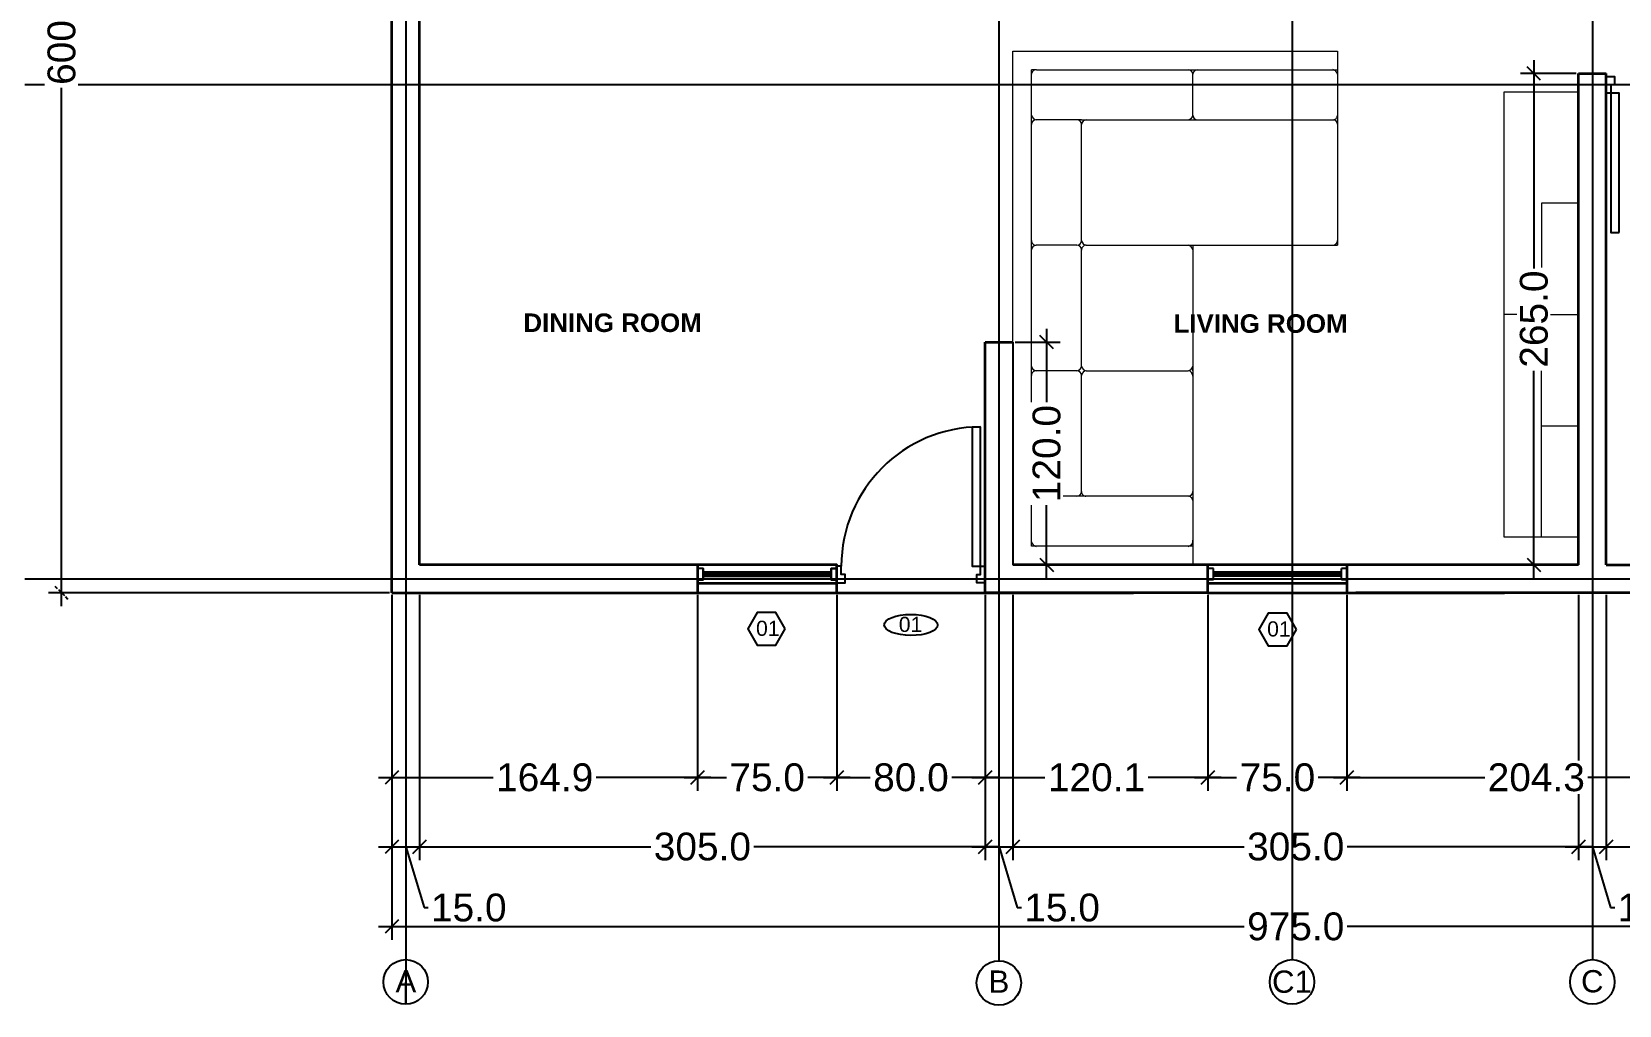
# Model space of a CAD drawing. Header units: millimetres. Extents: x -2099 to 4200, y -1874 to 1925.
# Drawn here: x -699 to 158, y -502 to 23 of the extents above; entities that cross this region are included whole.
import ezdxf

# ---------------------------------------------------------------- set-up
doc = ezdxf.new("R2010")
doc.units = ezdxf.units.MM
doc.linetypes.add('HIDDEN', pattern=[0.375, 0.25, -0.125])
for name, color, linetype, lineweight in [('A-DOOR-FULL', 4, 'Continuous', 25), ('A-FLOR-LEVL', 7, 'Continuous', 35), ('A-FURN', 8, 'Continuous', 18), ('A-GLAZ-FULL', 4, 'Continuous', 25), ('A-SECT-MCUT', 7, 'Continuous', 35), ('A-WALL-FULL', 7, 'Continuous', 35), ('A-WALL-FULL-EXTR', 7, 'Continuous', 35)]:
    doc.layers.add(name, color=color, linetype=linetype, lineweight=lineweight)
for name, color, linetype in [("costruzione sez cc'", 161, 'Continuous'), ('QUOTE', 3, 'Continuous'), ('STAMPA', 2, 'Continuous'), ('TEXT', 3, 'Continuous')]:
    doc.layers.add(name, color=color, linetype=linetype)
doc.styles.add('ARIAL', font='arial.ttf')
doc.styles.add('ARIAL-BOLD', font='')
doc.styles.get("Standard").update_dxf_attribs({"font": 'arial.ttf'})
doc.styles.get('ARIAL-BOLD').set_extended_font_data('Arial', bold=True)
doc.dimstyles.new('quote aad', dxfattribs={"dimtxt": 15, "dimasz": 7.2, "dimexe": 7.2, "dimexo": 1.2, "dimgap": 1.8, "dimtad": 0, "dimdec": 1, "dimzin": 0, "dimdsep": 46, "dimtxsty": 'ARIAL', "dimblk": 'OBLIQUE', "dimcen": 1.8, "dimdle": 7.2, "dimclrd": 256, "dimclre": 6, "dimclrt": 256, "dimadec": 0, "dimazin": 0, "dimtfac": 1, "dimtdec": 1, "dimtmove": 1, "dimatfit": 3, "dimldrblk": 'OPEN90', "dimfxl": 1, "dimtfill": 1, "dimtolj": 1, "dimtzin": 0, "dimarcsym": 0})

# ---------------------------------------------------------------- blocks, each defined once
blk = doc.blocks.new('Alessandro')
for p, q in [((6.9857, 12.0789), (6.9857, 9.6789)), ((6.9857, 11.9789), (6.9857, 9.5789)), ((4.3057, 11.8289), (4.3057, 11.8289)), ((3.9357, 10.6289), (3.9357, 9.4289)), ((5.737, 9.3289), (5.737, 9.3289))]:
    blk.add_line(p, q)
at = {"layer": 'A-DOOR-FULL'}
for points in [[(7.1607, 11.9717), (7.1357, 11.9717), (7.1357, 12.0617), (7.1807, 12.0617), (7.1807, 12.0167), (7.1607, 12.0167), (7.1607, 11.9717)], [(7.2057, 11.2217), (7.2057, 11.9717), (7.1607, 11.9717), (7.1607, 11.2217), (7.2057, 11.2217)], [(3.715, 10.1714), (3.715, 9.4214), (3.76, 9.4214), (3.76, 10.1714), (3.715, 10.1714)], [(3.01, 9.4214), (2.985, 9.4214), (2.985, 9.3314), (3.03, 9.3314), (3.03, 9.3764), (3.01, 9.3764), (3.01, 9.4214)], [(3.76, 9.4214), (3.785, 9.4214), (3.785, 9.3314), (3.74, 9.3314), (3.74, 9.3764), (3.76, 9.3764), (3.76, 9.4214)]]:
    blk.add_lwpolyline(points, dxfattribs=at)
blk.add_arc((3.7625, 9.4204), 0.7525, 90.18967, 179.92486, dxfattribs=at)
at = {"layer": 'A-FLOR-LEVL'}
for p, q in [((5.737, 9.4289), (4.987, 9.4289)), ((5.737, 9.4289), (5.737, 9.3289)), ((2.1857, 9.2789), (3.7857, 9.2789)), ((2.1857, 9.2789), (3.7857, 9.2789)), ((2.9857, 9.2789), (4.5857, 9.2789)), ((5.737, 9.3289), (4.987, 9.3289)), ((4.987, 9.2789), (6.587, 9.2789))]:
    blk.add_line(p, q, dxfattribs=at)
blk.add_lwpolyline([(2.985, 9.2788), (2.985, 9.3288), (2.985, 9.4288), (2.235, 9.4288), (2.235, 9.2788)], dxfattribs=at)
at = {"layer": 'A-FURN'}
for p, q in [((5.6857, 12.1989), (5.6857, 11.1523)), ((4.0357, 12.0739), (4.0357, 12.0989)), ((4.0632, 12.0989), (4.0357, 12.0989)), ((4.8807, 12.0989), (4.9296, 12.0989)), ((4.9057, 11.8539), (4.9057, 12.0739)), ((4.3057, 11.8289), (4.0607, 11.8289)), ((4.8807, 11.8289), (4.9307, 11.8289)), ((4.2807, 11.1523), (4.0601, 11.1523)), ((4.3294, 11.1523), (5.6857, 11.1523)), ((4.9057, 11.1523), (4.9057, 9.4289)), ((3.9357, 9.4289), (3.9357, 10.6289)), ((4.0357, 10.4757), (4.0357, 10.5007)), ((4.2807, 10.4757), (4.0604, 10.4757)), ((4.0604, 10.4757), (4.0607, 10.4757)), ((4.3307, 10.4757), (4.8807, 10.4757)), ((4.9057, 10.4757), (4.9057, 10.5007)), ((6.7857, 10.1789), (6.9857, 10.1789)), ((4.3057, 9.7989), (4.0607, 9.7989)), ((4.9057, 9.4289), (3.9357, 9.4289))]:
    blk.add_line(p, q, dxfattribs=at)
for points in [[(4.9057, 9.4289), (3.9357, 9.4289), (3.9357, 12.1989), (5.6857, 12.1989)], [(4.9057, 9.5289), (4.0357, 9.5289), (4.0357, 12.0739)], [(4.0632, 12.0989), (4.8807, 12.0989)], [(4.9307, 12.0989), (5.6857, 12.0989)], [(6.9857, 9.5789), (6.5857, 9.5789), (6.5857, 11.9789), (6.9857, 11.9789), (6.9857, 9.5789), (6.7857, 9.5789), (6.7857, 10.1789), (6.7857, 10.7789), (6.9857, 10.7789)], [(4.3057, 11.8289), (4.8807, 11.8289)], [(4.9307, 11.8289), (5.6621, 11.8289)], [(4.3057, 11.1773), (4.3057, 11.8039)], [(6.9857, 11.3789), (6.7857, 11.3789), (6.7857, 10.7789), (6.5857, 10.7789)], [(4.3057, 10.5007), (4.3057, 11.1285)], [(4.3057, 9.8224), (4.3057, 10.4507)], [(4.8836, 9.7989), (4.3057, 9.7989)]]:
    blk.add_lwpolyline(points, dxfattribs=at)
for centre, radius, start, end in [((4.0619, 12.0726), 0.0263, 87.22083, 177.22083), ((4.8803, 12.0735), 0.0253, 359.24517, 89.24517), ((4.9318, 12.0727), 0.0261, 92.43993, 177.56007), ((5.659, 12.0722), 0.0267, 3.51497, 86.48503), ((4.0655, 11.8587), 0.0302, 189.19922, 260.80078), ((4.0629, 11.8016), 0.0273, 94.68967, 175.31033), ((4.0629, 11.8016), 0.0273, 85.31033, 85.34661), ((4.2799, 11.8031), 0.0258, 1.69657, 88.30343), ((4.3329, 11.8017), 0.0273, 94.59266, 175.40734), ((4.8786, 11.8559), 0.0272, 274.41933, 355.58067), ((4.9308, 11.854), 0.0252, 180.3598, 270.3598), ((5.6614, 11.8531), 0.0243, 268.31726, 358.31726), ((5.6603, 11.8035), 0.0254, 3.5994, 85.96141), ((4.0604, 11.177), 0.0247, 179.34535, 269.34535), ((4.0626, 11.1254), 0.027, 95.22117, 176.08813), ((4.28, 11.1779), 0.0257, 271.47074, 358.52926), ((4.2804, 11.127), 0.0253, 3.42321, 89.47828), ((4.3336, 11.1802), 0.0281, 185.94299, 264.05701), ((4.33, 11.1279), 0.0244, 88.54668, 185.63205), ((4.8743, 11.1208), 0.0321, 11.54019, 78.45981), ((5.6599, 11.1781), 0.0258, 271.78255, 358.21745), ((4.0636, 10.5036), 0.0281, 186.04255, 263.95745), ((4.0605, 10.4508), 0.0248, 89.64363, 180.35637), ((4.2763, 10.505), 0.0297, 278.44841, 351.55159), ((4.2784, 10.4484), 0.0273, 4.69249, 85.30751), ((4.3373, 10.5073), 0.0323, 191.83974, 258.16026), ((4.3338, 10.4475), 0.0283, 96.34917, 173.65083), ((4.8745, 10.5069), 0.0318, 281.25249, 348.74751), ((4.8784, 10.4484), 0.0274, 355.1836, 85.1836), ((4.0607, 9.8239), 0.025, 180.07656, 269.92344), ((4.0621, 9.7724), 0.0265, 93.08565, 176.91435), ((4.2806, 9.824), 0.0251, 270.25677, 356.36313), ((4.3299, 9.8231), 0.0243, 178.24844, 268.24844), ((4.8797, 9.8248), 0.026, 272.1864, 357.8136), ((4.8821, 9.7753), 0.0236, 3.55231, 93.55231), ((4.066, 9.5592), 0.0308, 189.98841, 260.01159), ((4.8765, 9.558), 0.0295, 278.14054, 8.14054)]:
    blk.add_arc(centre, radius, start, end, dxfattribs=at)
at = {"layer": 'A-GLAZ-FULL'}
for p, q in [((5.017, 9.4089), (4.987, 9.4089)), ((5.017, 9.3489), (4.987, 9.3489)), ((5.017, 9.3489), (5.017, 9.4089)), ((5.707, 9.3889), (5.017, 9.3889)), ((5.707, 9.3789), (5.017, 9.3789)), ((5.707, 9.3689), (5.017, 9.3689)), ((5.737, 9.4089), (5.707, 9.4089)), ((5.707, 9.3489), (5.707, 9.4089)), ((5.737, 9.3489), (5.707, 9.3489))]:
    blk.add_line(p, q, dxfattribs=at)
blk.add_lwpolyline([(2.265, 9.4088), (2.265, 9.3488), (2.235, 9.3488), (2.265, 9.3488), (2.265, 9.4088), (2.235, 9.4088)], dxfattribs=at)
for points in [[(2.955, 9.3888), (2.265, 9.3888)], [(2.955, 9.3788), (2.265, 9.3788)], [(2.955, 9.3688), (2.265, 9.3688)], [(2.985, 9.3488), (2.955, 9.3488), (2.955, 9.4088), (2.985, 9.4088), (2.955, 9.4088), (2.955, 9.3488)]]:
    blk.add_lwpolyline(points, close=True, dxfattribs=at)
at = {"layer": 'A-SECT-MCUT'}
blk.add_line((2.985, 9.3288), (2.235, 9.3288), dxfattribs=at)
at = {"layer": 'A-WALL-FULL'}
blk.add_line((6.9857, 12.0789), (7.1357, 12.0789), dxfattribs=at)
at = {"layer": 'A-WALL-FULL-EXTR'}
for p, q in [((0.5857, 9.2789), (0.5857, 15.2789)), ((0.7357, 9.4289), (0.7357, 15.1289)), ((6.9857, 9.4289), (6.9857, 12.0789)), ((7.1357, 9.4289), (7.1357, 12.0789)), ((3.7857, 9.2789), (3.7857, 10.6289)), ((3.7857, 10.6289), (3.9357, 10.6289)), ((2.235, 9.4288), (0.7357, 9.4289)), ((4.9857, 9.4289), (3.9357, 9.4289)), ((4.987, 9.2789), (4.987, 9.4289)), ((5.7857, 9.4289), (5.737, 9.4289)), ((6.9857, 9.4289), (5.7857, 9.4289)), ((7.1357, 9.4289), (10.1857, 9.4289)), ((0.5857, 9.2789), (2.1857, 9.2789)), ((4.987, 9.2789), (3.7857, 9.2789)), ((5.737, 9.3289), (5.737, 9.2789)), ((8.5857, 9.2789), (5.7857, 9.2789))]:
    blk.add_line(p, q, dxfattribs=at)
at = {"layer": 'TEXT', "char_height": 0.1, "attachment_point": 1, "style": 'ARIAL-BOLD'}
for s, width, insert in [('DINING ROOM', 28.083721, (1.2953, 10.7845)), ('LIVING ROOM', 23.483812, (4.8016, 10.7801))]:
    blk.add_mtext_dynamic_manual_height_columns(s, width=width, gutter_width=12.2158, heights=[0], dxfattribs=dict(at, insert=insert))
blk = doc.blocks.new('_Oblique')
at = {"color": 0, "linetype": 'ByBlock', "lineweight": -2}
blk.add_line((-0.5, -0.5), (0.5, 0.5), dxfattribs=at)
blk = doc.blocks.new('*D12')
at = {"layer": 'QUOTE', "color": 6, "linetype": 'Continuous', "lineweight": -2, "transparency": 16777216}
blk.add_line((-504.31, -281), (-504.31, -467), dxfattribs=at)
at = {"layer": 'QUOTE', "color": 6, "lineweight": -2, "transparency": 16777216}
blk.add_line((470.69, -281), (470.69, -467), dxfattribs=at)
at = {"layer": 'QUOTE', "linetype": 'Continuous', "lineweight": -2, "transparency": 16777216}
for p, q in [((-511.51, -459.8), (-43.9, -459.8)), ((477.89, -459.8), (10.27, -459.8))]:
    blk.add_line(p, q, dxfattribs=at)
at = {"layer": 'QUOTE', "lineweight": -2, "transparency": 16777216, "xscale": 7.2, "yscale": 7.2, "zscale": 7.2, "rotation": 180}
blk.add_blockref('_Oblique', (-504.31, -459.8), dxfattribs=at)
at = {"layer": 'QUOTE', "lineweight": -2, "transparency": 16777216, "xscale": 7.2, "yscale": 7.2, "zscale": 7.2}
blk.add_blockref('_Oblique', (470.69, -459.8), dxfattribs=at)
at = {"layer": 'QUOTE', "transparency": 16777216, "insert": (-16.81, -459.8), "char_height": 15, "attachment_point": 5, "style": 'ARIAL', "bg_fill": 3, "box_fill_scale": 1.1, "bg_fill_color": 256, "bg_fill_true_color": 13158600, "bg_fill_transparency": 0}
blk.add_mtext('\\A1;975.0', dxfattribs=at)
blk = doc.blocks.new('_Open90')
at = {"color": 0, "linetype": 'ByBlock', "lineweight": -2}
for p, q in [((0, 0), (-1, 0)), ((-0.5, 0.5), (0, 0)), ((0, 0), (-0.5, -0.5))]:
    blk.add_line(p, q, dxfattribs=at)
blk = doc.blocks.new('*D23')
at = {"layer": 'QUOTE', "color": 6, "linetype": 'Continuous', "lineweight": -2, "transparency": 16777216}
blk.add_line((-504.31, -281), (-504.31, -423.94), dxfattribs=at)
at = {"layer": 'QUOTE', "color": 6, "lineweight": -2, "transparency": 16777216}
blk.add_line((-489.31, -281), (-489.31, -423.94), dxfattribs=at)
at = {"layer": 'QUOTE', "linetype": 'Continuous', "lineweight": -2, "transparency": 16777216}
for p, q in [((-511.51, -416.74), (-482.11, -416.74)), ((-496.81, -416.74), (-486.95, -449.62)), ((-486.95, -449.62), (-483.35, -449.62))]:
    blk.add_line(p, q, dxfattribs=at)
at = {"layer": 'QUOTE', "lineweight": -2, "transparency": 16777216, "xscale": 7.2, "yscale": 7.2, "zscale": 7.2, "rotation": 180}
blk.add_blockref('_Oblique', (-504.31, -416.74), dxfattribs=at)
at = {"layer": 'QUOTE', "lineweight": -2, "transparency": 16777216, "xscale": 7.2, "yscale": 7.2, "zscale": 7.2}
blk.add_blockref('_Oblique', (-489.31, -416.74), dxfattribs=at)
at = {"layer": 'QUOTE', "transparency": 16777216, "insert": (-462.8, -449.62), "char_height": 15, "attachment_point": 5, "style": 'ARIAL', "bg_fill": 3, "box_fill_scale": 1.1, "bg_fill_color": 256, "bg_fill_true_color": 13158600, "bg_fill_transparency": 0}
blk.add_mtext('\\A1;15.0', dxfattribs=at)
blk = doc.blocks.new('*D24')
at = {"layer": 'QUOTE', "color": 6, "linetype": 'Continuous', "lineweight": -2, "transparency": 16777216}
blk.add_line((-489.31, -281), (-489.31, -423.94), dxfattribs=at)
at = {"layer": 'QUOTE', "color": 6, "lineweight": -2, "transparency": 16777216}
blk.add_line((-184.31, -281), (-184.31, -423.94), dxfattribs=at)
at = {"layer": 'QUOTE', "linetype": 'Continuous', "lineweight": -2, "transparency": 16777216}
for p, q in [((-496.51, -416.74), (-363.89, -416.74)), ((-177.11, -416.74), (-309.74, -416.74))]:
    blk.add_line(p, q, dxfattribs=at)
at = {"layer": 'QUOTE', "lineweight": -2, "transparency": 16777216, "xscale": 7.2, "yscale": 7.2, "zscale": 7.2, "rotation": 180}
blk.add_blockref('_Oblique', (-489.31, -416.74), dxfattribs=at)
at = {"layer": 'QUOTE', "lineweight": -2, "transparency": 16777216, "xscale": 7.2, "yscale": 7.2, "zscale": 7.2}
blk.add_blockref('_Oblique', (-184.31, -416.74), dxfattribs=at)
at = {"layer": 'QUOTE', "transparency": 16777216, "insert": (-336.81, -416.74), "char_height": 15, "attachment_point": 5, "style": 'ARIAL', "bg_fill": 3, "box_fill_scale": 1.1, "bg_fill_color": 256, "bg_fill_true_color": 13158600, "bg_fill_transparency": 0}
blk.add_mtext('\\A1;305.0', dxfattribs=at)
blk = doc.blocks.new('*D25')
at = {"layer": 'QUOTE', "color": 6, "linetype": 'Continuous', "lineweight": -2, "transparency": 16777216}
blk.add_line((-184.31, -281), (-184.31, -423.94), dxfattribs=at)
at = {"layer": 'QUOTE', "color": 6, "lineweight": -2, "transparency": 16777216}
blk.add_line((-169.31, -281), (-169.31, -423.94), dxfattribs=at)
at = {"layer": 'QUOTE', "linetype": 'Continuous', "lineweight": -2, "transparency": 16777216}
for p, q in [((-191.51, -416.74), (-162.11, -416.74)), ((-176.81, -416.74), (-166.95, -449.62)), ((-166.95, -449.62), (-163.35, -449.62))]:
    blk.add_line(p, q, dxfattribs=at)
at = {"layer": 'QUOTE', "lineweight": -2, "transparency": 16777216, "xscale": 7.2, "yscale": 7.2, "zscale": 7.2, "rotation": 180}
blk.add_blockref('_Oblique', (-184.31, -416.74), dxfattribs=at)
at = {"layer": 'QUOTE', "lineweight": -2, "transparency": 16777216, "xscale": 7.2, "yscale": 7.2, "zscale": 7.2}
blk.add_blockref('_Oblique', (-169.31, -416.74), dxfattribs=at)
at = {"layer": 'QUOTE', "transparency": 16777216, "insert": (-142.8, -449.62), "char_height": 15, "attachment_point": 5, "style": 'ARIAL', "bg_fill": 3, "box_fill_scale": 1.1, "bg_fill_color": 256, "bg_fill_true_color": 13158600, "bg_fill_transparency": 0}
blk.add_mtext('\\A1;15.0', dxfattribs=at)
blk = doc.blocks.new('*D26')
at = {"layer": 'QUOTE', "color": 6, "linetype": 'Continuous', "lineweight": -2, "transparency": 16777216}
blk.add_line((-169.31, -281), (-169.31, -423.94), dxfattribs=at)
at = {"layer": 'QUOTE', "color": 6, "lineweight": -2, "transparency": 16777216}
blk.add_line((135.69, -281), (135.69, -423.94), dxfattribs=at)
at = {"layer": 'QUOTE', "linetype": 'Continuous', "lineweight": -2, "transparency": 16777216}
for p, q in [((-176.51, -416.74), (-43.89, -416.74)), ((142.89, -416.74), (10.26, -416.74))]:
    blk.add_line(p, q, dxfattribs=at)
at = {"layer": 'QUOTE', "lineweight": -2, "transparency": 16777216, "xscale": 7.2, "yscale": 7.2, "zscale": 7.2, "rotation": 180}
blk.add_blockref('_Oblique', (-169.31, -416.74), dxfattribs=at)
at = {"layer": 'QUOTE', "lineweight": -2, "transparency": 16777216, "xscale": 7.2, "yscale": 7.2, "zscale": 7.2}
blk.add_blockref('_Oblique', (135.69, -416.74), dxfattribs=at)
at = {"layer": 'QUOTE', "transparency": 16777216, "insert": (-16.81, -416.74), "char_height": 15, "attachment_point": 5, "style": 'ARIAL', "bg_fill": 3, "box_fill_scale": 1.1, "bg_fill_color": 256, "bg_fill_true_color": 13158600, "bg_fill_transparency": 0}
blk.add_mtext('\\A1;305.0', dxfattribs=at)
blk = doc.blocks.new('*D27')
at = {"layer": 'QUOTE', "color": 6, "linetype": 'Continuous', "lineweight": -2, "transparency": 16777216}
blk.add_line((135.69, -281), (135.69, -423.94), dxfattribs=at)
at = {"layer": 'QUOTE', "color": 6, "lineweight": -2, "transparency": 16777216}
blk.add_line((150.69, -281), (150.69, -423.94), dxfattribs=at)
at = {"layer": 'QUOTE', "linetype": 'Continuous', "lineweight": -2, "transparency": 16777216}
for p, q in [((128.49, -416.74), (157.89, -416.74)), ((143.19, -416.74), (153.05, -449.62)), ((153.05, -449.62), (156.65, -449.62))]:
    blk.add_line(p, q, dxfattribs=at)
at = {"layer": 'QUOTE', "lineweight": -2, "transparency": 16777216, "xscale": 7.2, "yscale": 7.2, "zscale": 7.2, "rotation": 180}
blk.add_blockref('_Oblique', (135.69, -416.74), dxfattribs=at)
at = {"layer": 'QUOTE', "lineweight": -2, "transparency": 16777216, "xscale": 7.2, "yscale": 7.2, "zscale": 7.2}
blk.add_blockref('_Oblique', (150.69, -416.74), dxfattribs=at)
at = {"layer": 'QUOTE', "transparency": 16777216, "insert": (177.2, -449.62), "char_height": 15, "attachment_point": 5, "style": 'ARIAL', "bg_fill": 3, "box_fill_scale": 1.1, "bg_fill_color": 256, "bg_fill_true_color": 13158600, "bg_fill_transparency": 0}
blk.add_mtext('\\A1;15.0', dxfattribs=at)
blk = doc.blocks.new('*D28')
at = {"layer": 'QUOTE', "color": 6, "linetype": 'Continuous', "lineweight": -2, "transparency": 16777216}
blk.add_line((150.69, -281), (150.69, -423.94), dxfattribs=at)
at = {"layer": 'QUOTE', "color": 6, "lineweight": -2, "transparency": 16777216}
blk.add_line((455.69, -281), (455.69, -423.94), dxfattribs=at)
at = {"layer": 'QUOTE', "linetype": 'Continuous', "lineweight": -2, "transparency": 16777216}
for p, q in [((143.49, -416.74), (276.11, -416.74)), ((462.89, -416.74), (330.26, -416.74))]:
    blk.add_line(p, q, dxfattribs=at)
at = {"layer": 'QUOTE', "lineweight": -2, "transparency": 16777216, "xscale": 7.2, "yscale": 7.2, "zscale": 7.2, "rotation": 180}
blk.add_blockref('_Oblique', (150.69, -416.74), dxfattribs=at)
at = {"layer": 'QUOTE', "lineweight": -2, "transparency": 16777216, "xscale": 7.2, "yscale": 7.2, "zscale": 7.2}
blk.add_blockref('_Oblique', (455.69, -416.74), dxfattribs=at)
at = {"layer": 'QUOTE', "transparency": 16777216, "insert": (303.19, -416.74), "char_height": 15, "attachment_point": 5, "style": 'ARIAL', "bg_fill": 3, "box_fill_scale": 1.1, "bg_fill_color": 256, "bg_fill_true_color": 13158600, "bg_fill_transparency": 0}
blk.add_mtext('\\A1;305.0', dxfattribs=at)
blk = doc.blocks.new('*D44')
at = {"layer": 'QUOTE', "color": 6, "lineweight": -2, "transparency": 16777216}
blk.add_line((10.82, -281), (10.82, -386.62), dxfattribs=at)
at = {"layer": 'QUOTE', "color": 6, "linetype": 'Continuous', "lineweight": -2, "transparency": 16777216}
blk.add_line((215.07, -281), (215.07, -386.62), dxfattribs=at)
at = {"layer": 'QUOTE', "linetype": 'Continuous', "lineweight": -2, "transparency": 16777216}
for p, q in [((3.62, -379.42), (85.71, -379.42)), ((222.27, -379.42), (140.18, -379.42))]:
    blk.add_line(p, q, dxfattribs=at)
at = {"layer": 'QUOTE', "lineweight": -2, "transparency": 16777216, "xscale": 7.2, "yscale": 7.2, "zscale": 7.2, "rotation": 180}
blk.add_blockref('_Oblique', (10.82, -379.42), dxfattribs=at)
at = {"layer": 'QUOTE', "lineweight": -2, "transparency": 16777216, "xscale": 7.2, "yscale": 7.2, "zscale": 7.2}
blk.add_blockref('_Oblique', (215.07, -379.42), dxfattribs=at)
at = {"layer": 'QUOTE', "transparency": 16777216, "insert": (112.95, -379.42), "char_height": 15, "attachment_point": 5, "style": 'ARIAL', "bg_fill": 3, "box_fill_scale": 1.1, "bg_fill_color": 256, "bg_fill_true_color": 13158600, "bg_fill_transparency": 0}
blk.add_mtext('\\A1;204.3', dxfattribs=at)
blk = doc.blocks.new('*D45')
at = {"layer": 'QUOTE', "color": 6, "linetype": 'Continuous', "lineweight": -2, "transparency": 16777216}
blk.add_line((-64.18, -281), (-64.18, -386.62), dxfattribs=at)
at = {"layer": 'QUOTE', "color": 6, "lineweight": -2, "transparency": 16777216}
blk.add_line((10.82, -281), (10.82, -386.62), dxfattribs=at)
at = {"layer": 'QUOTE', "linetype": 'Continuous', "lineweight": -2, "transparency": 16777216}
for p, q in [((-71.38, -379.42), (-47.88, -379.42)), ((18.02, -379.42), (-5.49, -379.42))]:
    blk.add_line(p, q, dxfattribs=at)
at = {"layer": 'QUOTE', "lineweight": -2, "transparency": 16777216, "xscale": 7.2, "yscale": 7.2, "zscale": 7.2, "rotation": 180}
blk.add_blockref('_Oblique', (-64.18, -379.42), dxfattribs=at)
at = {"layer": 'QUOTE', "lineweight": -2, "transparency": 16777216, "xscale": 7.2, "yscale": 7.2, "zscale": 7.2}
blk.add_blockref('_Oblique', (10.82, -379.42), dxfattribs=at)
at = {"layer": 'QUOTE', "transparency": 16777216, "insert": (-26.68, -379.42), "char_height": 15, "attachment_point": 5, "style": 'ARIAL', "bg_fill": 3, "box_fill_scale": 1.1, "bg_fill_color": 256, "bg_fill_true_color": 13158600, "bg_fill_transparency": 0}
blk.add_mtext('\\A1;75.0', dxfattribs=at)
blk = doc.blocks.new('*D46')
at = {"layer": 'QUOTE', "color": 6, "linetype": 'Continuous', "lineweight": -2, "transparency": 16777216}
blk.add_line((-184.31, -281), (-184.31, -386.62), dxfattribs=at)
at = {"layer": 'QUOTE', "color": 6, "lineweight": -2, "transparency": 16777216}
blk.add_line((-64.18, -281), (-64.18, -386.62), dxfattribs=at)
at = {"layer": 'QUOTE', "linetype": 'Continuous', "lineweight": -2, "transparency": 16777216}
for p, q in [((-191.51, -379.42), (-149.2, -379.42)), ((-56.98, -379.42), (-99.29, -379.42))]:
    blk.add_line(p, q, dxfattribs=at)
at = {"layer": 'QUOTE', "lineweight": -2, "transparency": 16777216, "xscale": 7.2, "yscale": 7.2, "zscale": 7.2, "rotation": 180}
blk.add_blockref('_Oblique', (-184.31, -379.42), dxfattribs=at)
at = {"layer": 'QUOTE', "lineweight": -2, "transparency": 16777216, "xscale": 7.2, "yscale": 7.2, "zscale": 7.2}
blk.add_blockref('_Oblique', (-64.18, -379.42), dxfattribs=at)
at = {"layer": 'QUOTE', "transparency": 16777216, "insert": (-124.25, -379.42), "char_height": 15, "attachment_point": 5, "style": 'ARIAL', "bg_fill": 3, "box_fill_scale": 1.1, "bg_fill_color": 256, "bg_fill_true_color": 13158600, "bg_fill_transparency": 0}
blk.add_mtext('\\A1;120.1', dxfattribs=at)
blk = doc.blocks.new('*D47')
at = {"layer": 'QUOTE', "color": 6, "linetype": 'Continuous', "lineweight": -2, "transparency": 16777216}
blk.add_line((-264.31, -281), (-264.31, -386.62), dxfattribs=at)
at = {"layer": 'QUOTE', "color": 6, "lineweight": -2, "transparency": 16777216}
blk.add_line((-184.31, -281), (-184.31, -386.62), dxfattribs=at)
at = {"layer": 'QUOTE', "linetype": 'Continuous', "lineweight": -2, "transparency": 16777216}
for p, q in [((-271.51, -379.42), (-245.58, -379.42)), ((-177.11, -379.42), (-203.05, -379.42))]:
    blk.add_line(p, q, dxfattribs=at)
at = {"layer": 'QUOTE', "lineweight": -2, "transparency": 16777216, "xscale": 7.2, "yscale": 7.2, "zscale": 7.2, "rotation": 180}
blk.add_blockref('_Oblique', (-264.31, -379.42), dxfattribs=at)
at = {"layer": 'QUOTE', "lineweight": -2, "transparency": 16777216, "xscale": 7.2, "yscale": 7.2, "zscale": 7.2}
blk.add_blockref('_Oblique', (-184.31, -379.42), dxfattribs=at)
at = {"layer": 'QUOTE', "transparency": 16777216, "insert": (-224.31, -379.42), "char_height": 15, "attachment_point": 5, "style": 'ARIAL', "bg_fill": 3, "box_fill_scale": 1.1, "bg_fill_color": 256, "bg_fill_true_color": 13158600, "bg_fill_transparency": 0}
blk.add_mtext('\\A1;80.0', dxfattribs=at)
blk = doc.blocks.new('*D48')
at = {"layer": 'QUOTE', "color": 6, "linetype": 'Continuous', "lineweight": -2, "transparency": 16777216}
blk.add_line((-339.38, -281), (-339.38, -386.62), dxfattribs=at)
at = {"layer": 'QUOTE', "color": 6, "lineweight": -2, "transparency": 16777216}
blk.add_line((-264.38, -281), (-264.38, -386.62), dxfattribs=at)
at = {"layer": 'QUOTE', "linetype": 'Continuous', "lineweight": -2, "transparency": 16777216}
for p, q in [((-346.58, -379.42), (-323.07, -379.42)), ((-257.18, -379.42), (-280.68, -379.42))]:
    blk.add_line(p, q, dxfattribs=at)
at = {"layer": 'QUOTE', "lineweight": -2, "transparency": 16777216, "xscale": 7.2, "yscale": 7.2, "zscale": 7.2, "rotation": 180}
blk.add_blockref('_Oblique', (-339.38, -379.42), dxfattribs=at)
at = {"layer": 'QUOTE', "lineweight": -2, "transparency": 16777216, "xscale": 7.2, "yscale": 7.2, "zscale": 7.2}
blk.add_blockref('_Oblique', (-264.38, -379.42), dxfattribs=at)
at = {"layer": 'QUOTE', "transparency": 16777216, "insert": (-301.88, -379.42), "char_height": 15, "attachment_point": 5, "style": 'ARIAL', "bg_fill": 3, "box_fill_scale": 1.1, "bg_fill_color": 256, "bg_fill_true_color": 13158600, "bg_fill_transparency": 0}
blk.add_mtext('\\A1;75.0', dxfattribs=at)
blk = doc.blocks.new('*D49')
at = {"layer": 'QUOTE', "color": 6, "linetype": 'Continuous', "lineweight": -2, "transparency": 16777216}
blk.add_line((-504.31, -281), (-504.31, -386.62), dxfattribs=at)
at = {"layer": 'QUOTE', "color": 6, "lineweight": -2, "transparency": 16777216}
blk.add_line((-339.38, -281), (-339.38, -386.62), dxfattribs=at)
at = {"layer": 'QUOTE', "linetype": 'Continuous', "lineweight": -2, "transparency": 16777216}
for p, q in [((-511.51, -379.42), (-448.26, -379.42)), ((-332.18, -379.42), (-395.43, -379.42))]:
    blk.add_line(p, q, dxfattribs=at)
at = {"layer": 'QUOTE', "lineweight": -2, "transparency": 16777216, "xscale": 7.2, "yscale": 7.2, "zscale": 7.2, "rotation": 180}
blk.add_blockref('_Oblique', (-504.31, -379.42), dxfattribs=at)
at = {"layer": 'QUOTE', "lineweight": -2, "transparency": 16777216, "xscale": 7.2, "yscale": 7.2, "zscale": 7.2}
blk.add_blockref('_Oblique', (-339.38, -379.42), dxfattribs=at)
at = {"layer": 'QUOTE', "transparency": 16777216, "insert": (-421.85, -379.42), "char_height": 15, "attachment_point": 5, "style": 'ARIAL', "bg_fill": 3, "box_fill_scale": 1.1, "bg_fill_color": 256, "bg_fill_true_color": 13158600, "bg_fill_transparency": 0}
blk.add_mtext('\\A1;164.9', dxfattribs=at)
blk = doc.blocks.new('dvisioni')
at = {"layer": 'QUOTE', "linetype": 'ByBlock'}
blk.add_circle((0, 1031.72), 12, dxfattribs=at)
at = {"layer": 'QUOTE', "linetype": 'Continuous'}
blk.add_circle((0, 12), 12, dxfattribs=at)
at = {"layer": 'STAMPA', "linetype": 'Continuous'}
blk.add_line((0, 1019.72), (0, 24), dxfattribs=at)
blk = doc.blocks.new('DVISIONI 1')
at = {"layer": 'STAMPA', "linetype": 'Continuous'}
blk.add_line((-1382.7172, 0), (-12, 0), dxfattribs=at)
blk = doc.blocks.new('*D83')
at = {"layer": 'QUOTE', "linetype": 'Continuous', "lineweight": -2, "transparency": 16777216}
for p, q in [((-682.4, 327.4), (-682.4, 47.32)), ((-682.4, -287), (-682.4, -6.93))]:
    blk.add_line(p, q, dxfattribs=at)
at = {"layer": 'QUOTE', "color": 6, "linetype": 'Continuous', "lineweight": -2, "transparency": 16777216}
blk.add_line((-505.51, 320.2), (-689.6, 320.2), dxfattribs=at)
at = {"layer": 'QUOTE', "color": 6, "linetype": 'HIDDEN', "lineweight": -2, "transparency": 16777216}
blk.add_line((-505.51, -279.8), (-689.6, -279.8), dxfattribs=at)
at = {"layer": 'QUOTE', "linetype": 'HIDDEN', "lineweight": -2, "transparency": 16777216, "xscale": 7.2, "yscale": 7.2, "zscale": 7.2}
for p, rotation in [((-682.4, 320.2), 90), ((-682.4, -279.8), 270)]:
    blk.add_blockref('_Oblique', p, dxfattribs=dict(at, rotation=rotation))
at = {"layer": 'QUOTE', "linetype": 'HIDDEN', "transparency": 16777216, "insert": (-682.4, 20.2), "char_height": 15, "attachment_point": 5, "rotation": 90, "style": 'ARIAL', "bg_fill": 3, "box_fill_scale": 1.1, "bg_fill_color": 256, "bg_fill_true_color": 13158600, "bg_fill_transparency": 0}
blk.add_mtext('\\A1;600.0', dxfattribs=at)

msp = doc.modelspace()

# ---------------------------------------------------------------- linework, layer by layer
for p, q in [((135.69, 0.2), (135.69, -239.8)), ((135.69, -9.8), (135.69, -249.8)), ((-132.31, -24.8), (-132.31, -24.8)), ((-169.31, -144.8), (-169.31, -264.8)), ((-169.31, -144.8), (-169.31, -264.8)), ((-169.31, -264.8), (-64.31, -264.8)), ((10.82, -274.8), (10.82, -274.8))]:
    msp.add_line(p, q)
at = {"color": 7}
for points in [[(-292.09, -299.32), (-297.14, -290.56), (-307.25, -290.56), (-312.3, -299.32), (-307.25, -308.07), (-297.14, -308.07)], [(-16.45, -299.64), (-21.5, -290.89), (-31.61, -290.89), (-36.66, -299.64), (-31.61, -308.4), (-21.5, -308.4)]]:
    msp.add_lwpolyline(points, close=True, dxfattribs=at)
msp.add_ellipse((-224.36, -297.18), major_axis=(-14.41, 0.04), ratio=0.395468, dxfattribs=at)
at = {"layer": 'A-DOOR-FULL'}
for points in [[(153.19, -10.52), (150.69, -10.52), (150.69, -1.52), (155.19, -1.52), (155.19, -6.02), (153.19, -6.02), (153.19, -10.52)], [(157.69, -85.52), (157.69, -10.52), (153.19, -10.52), (153.19, -85.52), (157.69, -85.52)], [(-191.38, -190.55), (-191.38, -265.55), (-186.88, -265.55), (-186.88, -190.55), (-191.38, -190.55)], [(-261.88, -265.55), (-264.38, -265.55), (-264.38, -274.55), (-259.88, -274.55), (-259.88, -270.05), (-261.88, -270.05), (-261.88, -265.55)], [(-186.88, -265.55), (-184.38, -265.55), (-184.38, -274.55), (-188.88, -274.55), (-188.88, -270.05), (-186.88, -270.05), (-186.88, -265.55)]]:
    msp.add_lwpolyline(points, dxfattribs=at)
msp.add_arc((-186.63, -265.65), 75.25, 90.18967, 179.92486, dxfattribs=at)
at = {"layer": 'A-FLOR-LEVL'}
for p, q in [((10.82, -264.8), (-64.18, -264.8)), ((10.82, -264.8), (10.82, -274.8)), ((-344.31, -279.8), (-184.31, -279.8)), ((-344.31, -279.8), (-184.31, -279.8)), ((-264.31, -279.8), (-104.31, -279.8)), ((10.82, -274.8), (-64.18, -274.8)), ((-64.18, -279.8), (95.82, -279.8))]:
    msp.add_line(p, q, dxfattribs=at)
msp.add_lwpolyline([(-264.38, -279.8), (-264.38, -274.8), (-264.38, -264.8), (-339.38, -264.8), (-339.38, -279.8)], dxfattribs=at)
at = {"layer": 'A-FURN'}
for p, q in [((5.69, 12.2), (5.69, -92.46)), ((-159.31, -0.3), (-159.31, 2.2)), ((-156.56, 2.2), (-159.31, 2.2)), ((-74.81, 2.2), (-69.92, 2.2)), ((-72.31, -22.3), (-72.31, -0.3)), ((-132.31, -24.8), (-156.81, -24.8)), ((-74.81, -24.8), (-69.81, -24.8)), ((-134.81, -92.46), (-156.87, -92.46)), ((-129.94, -92.46), (5.69, -92.46)), ((-72.31, -92.46), (-72.31, -264.8)), ((-169.31, -264.8), (-169.31, -144.8)), ((-159.31, -160.12), (-159.31, -157.62)), ((-134.81, -160.12), (-156.85, -160.12)), ((-156.85, -160.12), (-156.81, -160.12)), ((-129.81, -160.12), (-74.81, -160.12)), ((-72.31, -160.12), (-72.31, -157.62)), ((115.69, -189.8), (135.69, -189.8)), ((-132.31, -227.8), (-156.81, -227.8)), ((-72.31, -264.8), (-169.31, -264.8))]:
    msp.add_line(p, q, dxfattribs=at)
for points in [[(-72.31, -264.8), (-169.31, -264.8), (-169.31, 12.2), (5.69, 12.2)], [(-156.56, 2.2), (-74.81, 2.2)], [(-69.81, 2.2), (5.69, 2.2)], [(-72.31, -254.8), (-159.31, -254.8), (-159.31, -0.3)], [(135.69, -249.8), (95.69, -249.8), (95.69, -9.8), (135.69, -9.8), (135.69, -249.8), (115.69, -249.8), (115.69, -189.8), (115.69, -129.8), (135.69, -129.8)], [(-132.31, -24.8), (-74.81, -24.8)], [(-69.81, -24.8), (3.33, -24.8)], [(-132.31, -89.96), (-132.31, -27.3)], [(135.69, -69.8), (115.69, -69.8), (115.69, -129.8), (95.69, -129.8)], [(-132.31, -157.62), (-132.31, -94.84)], [(-132.31, -225.45), (-132.31, -162.62)], [(-74.52, -227.8), (-132.31, -227.8)]]:
    msp.add_lwpolyline(points, dxfattribs=at)
for centre, radius, start, end in [((-156.69, -0.43), 2.63, 87.22083, 177.22083), ((-74.85, -0.33), 2.53, 359.24517, 89.24517), ((-69.7, -0.41), 2.61, 92.43993, 177.56007), ((3.02, -0.46), 2.67, 3.51497, 86.48503), ((-156.33, -21.82), 3.02, 189.19922, 260.80078), ((-156.59, -27.52), 2.73, 94.68967, 175.31033), ((-156.59, -27.52), 2.73, 85.31033, 85.34661), ((-134.89, -27.38), 2.58, 1.69657, 88.30343), ((-129.6, -27.52), 2.73, 94.59266, 175.40734), ((-75.02, -22.09), 2.72, 274.41933, 355.58067), ((-69.8, -22.29), 2.52, 180.3598, 270.3598), ((3.26, -22.37), 2.43, 268.31726, 358.31726), ((3.15, -27.34), 2.54, 3.5994, 85.96141), ((-156.84, -89.99), 2.47, 179.34535, 269.34535), ((-156.63, -95.15), 2.7, 95.22117, 176.08813), ((-134.88, -89.9), 2.57, 271.47074, 358.52926), ((-134.84, -94.99), 2.53, 3.42321, 89.47828), ((-129.88, -94.9), 2.44, 88.54668, 185.63205), ((-129.52, -89.67), 2.81, 185.94299, 264.05701), ((-75.46, -95.6), 3.21, 11.54019, 78.45981), ((3.11, -89.88), 2.58, 271.78255, 358.21745), ((-156.52, -157.33), 2.81, 186.04255, 263.95745), ((-156.83, -162.61), 2.48, 89.64363, 180.35637), ((-135.25, -157.19), 2.97, 278.44841, 351.55159), ((-135.04, -162.84), 2.73, 4.69249, 85.30751), ((-129.15, -156.96), 3.23, 191.83974, 258.16026), ((-129.5, -162.93), 2.83, 96.34917, 173.65083), ((-75.44, -157), 3.18, 281.25249, 348.74751), ((-75.04, -162.85), 2.74, 355.1836, 85.1836), ((-156.81, -225.3), 2.5, 180.07656, 269.92344), ((-156.67, -230.44), 2.65, 93.08565, 176.91435), ((-134.83, -225.29), 2.51, 270.25677, 356.36313), ((-129.89, -225.38), 2.43, 178.24844, 268.24844), ((-74.91, -225.2), 2.6, 272.1864, 357.8136), ((-74.67, -230.16), 2.36, 3.55231, 93.55231), ((-156.28, -251.77), 3.08, 189.98841, 260.01159), ((-75.23, -251.88), 2.95, 278.14054, 8.14054)]:
    msp.add_arc(centre, radius, start, end, dxfattribs=at)
at = {"layer": 'A-GLAZ-FULL'}
for p, q in [((-61.18, -266.8), (-64.18, -266.8)), ((-61.18, -272.8), (-64.18, -272.8)), ((-61.18, -272.8), (-61.18, -266.8)), ((7.82, -268.8), (-61.18, -268.8)), ((7.82, -269.8), (-61.18, -269.8)), ((7.82, -270.8), (-61.18, -270.8)), ((10.82, -266.8), (7.82, -266.8)), ((7.82, -272.8), (7.82, -266.8)), ((10.82, -272.8), (7.82, -272.8))]:
    msp.add_line(p, q, dxfattribs=at)
msp.add_lwpolyline([(-336.38, -266.8), (-336.38, -272.8), (-339.38, -272.8), (-336.38, -272.8), (-336.38, -266.8), (-339.38, -266.8)], dxfattribs=at)
for points in [[(-267.38, -268.8), (-336.38, -268.8)], [(-267.38, -269.8), (-336.38, -269.8)], [(-267.38, -270.8), (-336.38, -270.8)], [(-264.38, -272.8), (-267.38, -272.8), (-267.38, -266.8), (-264.38, -266.8), (-267.38, -266.8), (-267.38, -272.8)]]:
    msp.add_lwpolyline(points, close=True, dxfattribs=at)
at = {"layer": 'A-SECT-MCUT'}
msp.add_line((-264.38, -274.8), (-339.38, -274.8), dxfattribs=at)
at = {"layer": 'A-WALL-FULL'}
msp.add_line((135.69, 0.2), (150.69, 0.2), dxfattribs=at)
at = {"layer": 'A-WALL-FULL-EXTR'}
for p, q in [((-504.31, -279.8), (-504.31, 320.2)), ((-489.31, -264.8), (-489.31, 305.2)), ((135.69, -264.8), (135.69, 0.2)), ((150.69, -264.8), (150.69, 0.2)), ((-184.31, -279.8), (-184.31, -144.8)), ((-184.31, -144.8), (-169.31, -144.8)), ((-339.38, -264.8), (-489.31, -264.8)), ((-64.31, -264.8), (-169.31, -264.8)), ((-64.18, -279.8), (-64.18, -264.8)), ((15.69, -264.8), (10.82, -264.8)), ((135.69, -264.8), (15.69, -264.8)), ((150.69, -264.8), (455.69, -264.8)), ((-504.31, -279.8), (-344.31, -279.8)), ((-64.18, -279.8), (-184.31, -279.8)), ((10.82, -274.8), (10.82, -279.8)), ((295.69, -279.8), (15.69, -279.8))]:
    msp.add_line(p, q, dxfattribs=at)
at = {"layer": "costruzione sez cc'", "linetype": 'HIDDEN'}
msp.add_line((-496.81, -501.66), (-496.81, -489.66), dxfattribs=at)
at = {"layer": 'QUOTE', "color": 6}
msp.add_line((134.49, 0.2), (104.48, 0.2), dxfattribs=at)
at = {"layer": 'QUOTE', "color": 6, "linetype": 'Continuous'}
for p, q in [((-168.11, -144.8), (-143.93, -144.8)), ((134.49, -264.8), (104.48, -264.8))]:
    msp.add_line(p, q, dxfattribs=at)
at = {"layer": 'QUOTE', "linetype": 'Continuous'}
for p, q in [((-151.13, -137.6), (-151.13, -178.42)), ((111.68, -272), (111.68, -159.51)), ((-151.13, -272), (-151.13, -231.18))]:
    msp.add_line(p, q, dxfattribs=at)

# ---------------------------------------------------------------- block references
at = {"xscale": 100, "yscale": 100, "zscale": 100}
msp.add_blockref('Alessandro', (-562.88, -1207.69), dxfattribs=at)
at = {"layer": 'QUOTE', "xscale": 7.2, "yscale": 7.2, "zscale": 7.2}
for p, rotation in [((111.68, 0.2), 90), ((-151.13, -144.8), 90), ((-151.13, -264.8), 270), ((111.68, -264.8), 270)]:
    msp.add_blockref('_Oblique', p, dxfattribs=dict(at, rotation=rotation))
at = {"layer": 'STAMPA', "linetype": 'HIDDEN'}
msp.add_blockref('DVISIONI 1', (680.54, -5.87), dxfattribs=at)

# ---------------------------------------------------------------- texts
at = {"color": 7, "style": 'ARIAL'}
for p in [(-307.88, -303.07), (-32.23, -303.4)]:
    msp.add_text('01', height=8.16, rotation=359.83263, dxfattribs=at).set_placement(p)
msp.add_text('01', height=8.16, dxfattribs=at).set_placement((-230.88, -300.97))
at = {"layer": 'STAMPA', "linetype": 'HIDDEN'}
for tag, p in [('A', (-502.29, -495.26)), ('B', (-182.45, -495.49)), ('C1', (-29.55, -495.52)), ('C', (137.09, -495.3))]:
    msp.add_attdef(tag, p, '', height=12, dxfattribs=at)

# ---------------------------------------------------------------- next in the draw order: texts
at = {"layer": 'QUOTE', "char_height": 15, "attachment_point": 5, "rotation": 90, "style": 'ARIAL', "bg_fill": 3, "box_fill_scale": 1.1, "bg_fill_color": 256, "bg_fill_true_color": 13158600, "bg_fill_transparency": 0}
for s, insert in [('\\A1;265.0', (111.68, -132.3)), ('\\A1;120.0', (-151.13, -204.8))]:
    msp.add_mtext(s, dxfattribs=dict(at, insert=insert))

# ---------------------------------------------------------------- next in the draw order: dimensions: what is measured, and where the dimension line sits
at = {"layer": 'QUOTE'}
dim = msp.add_linear_dim(base=(470.69, -459.8), p1=(-504.31, -279.8), p2=(470.69, -279.8), dimstyle='quote aad', dxfattribs=at)
dim.commit()
dim.dimension.update_dxf_attribs({"geometry": '*D12', "text_midpoint": (-16.81, -459.8)})

# ---------------------------------------------------------------- next in the draw order: linework, layer by layer
at = {"layer": 'QUOTE', "linetype": 'Continuous'}
msp.add_line((111.68, 7.4), (111.68, -105.09), dxfattribs=at)

# ---------------------------------------------------------------- next in the draw order: dimensions: what is measured, and where the dimension line sits
at = {"layer": 'QUOTE'}
dim = msp.add_linear_dim(base=(-489.31, -416.74), p1=(-504.31, -279.8), p2=(-489.31, -279.8), dimstyle='quote aad', dxfattribs=at)
dim.commit()
dim.dimension.update_dxf_attribs({"geometry": '*D23', "text_midpoint": (-481.55, -449.62)})

# ---------------------------------------------------------------- next in the draw order: dimensions: what is measured, and where the dimension line sits
dim = msp.add_linear_dim(base=(-184.31, -416.74), p1=(-489.31, -279.8), p2=(-184.31, -279.8), dimstyle='quote aad', dxfattribs=at)
dim.commit()
dim.dimension.update_dxf_attribs({"geometry": '*D24', "text_midpoint": (-336.81, -416.74)})

# ---------------------------------------------------------------- next in the draw order: dimensions: what is measured, and where the dimension line sits
dim = msp.add_linear_dim(base=(-169.31, -416.74), p1=(-184.31, -279.8), p2=(-169.31, -279.8), dimstyle='quote aad', dxfattribs=at)
dim.commit()
dim.dimension.update_dxf_attribs({"geometry": '*D25', "text_midpoint": (-161.55, -449.62)})

# ---------------------------------------------------------------- next in the draw order: dimensions: what is measured, and where the dimension line sits
dim = msp.add_linear_dim(base=(135.69, -416.74), p1=(-169.31, -279.8), p2=(135.69, -279.8), dimstyle='quote aad', dxfattribs=at)
dim.commit()
dim.dimension.update_dxf_attribs({"geometry": '*D26', "text_midpoint": (-16.81, -416.74)})

# ---------------------------------------------------------------- next in the draw order: dimensions: what is measured, and where the dimension line sits
dim = msp.add_linear_dim(base=(150.69, -416.74), p1=(135.69, -279.8), p2=(150.69, -279.8), dimstyle='quote aad', dxfattribs=at)
dim.commit()
dim.dimension.update_dxf_attribs({"geometry": '*D27', "text_midpoint": (158.45, -449.62)})

# ---------------------------------------------------------------- next in the draw order: dimensions: what is measured, and where the dimension line sits
dim = msp.add_linear_dim(base=(455.69, -416.74), p1=(150.69, -279.8), p2=(455.69, -279.8), dimstyle='quote aad', dxfattribs=at)
dim.commit()
dim.dimension.update_dxf_attribs({"geometry": '*D28', "text_midpoint": (303.19, -416.74)})

# ---------------------------------------------------------------- next in the draw order: dimensions: what is measured, and where the dimension line sits
dim = msp.add_linear_dim(base=(10.8161, -379.4188), p1=(215.0744, -279.8011), p2=(10.8161, -279.8011), dimstyle='quote aad', dxfattribs=at)
dim.commit()
dim.dimension.update_dxf_attribs({"geometry": '*D44', "text_midpoint": (112.9453, -379.4188)})

# ---------------------------------------------------------------- next in the draw order: block references
at = {"layer": 'STAMPA', "linetype": 'Continuous'}
msp.add_blockref('dvisioni', (143.19, -501.66), dxfattribs=at)

# ---------------------------------------------------------------- next in the draw order: dimensions: what is measured, and where the dimension line sits
at = {"layer": 'QUOTE'}
dim = msp.add_linear_dim(base=(10.82, -379.42), p1=(-64.18, -279.8), p2=(10.82, -279.8), dimstyle='quote aad', dxfattribs=at)
dim.commit()
dim.dimension.update_dxf_attribs({"geometry": '*D45', "text_midpoint": (-26.68, -379.42)})

# ---------------------------------------------------------------- next in the draw order: block references
at = {"layer": 'STAMPA', "linetype": 'Continuous'}
msp.add_blockref('dvisioni', (-18.81, -501.66), dxfattribs=at)

# ---------------------------------------------------------------- next in the draw order: dimensions: what is measured, and where the dimension line sits
at = {"layer": 'QUOTE'}
dim = msp.add_linear_dim(base=(-64.18, -379.42), p1=(-184.31, -279.8), p2=(-64.18, -279.8), dimstyle='quote aad', dxfattribs=at)
dim.commit()
dim.dimension.update_dxf_attribs({"geometry": '*D46', "text_midpoint": (-124.25, -379.42)})

# ---------------------------------------------------------------- next in the draw order: dimensions: what is measured, and where the dimension line sits
dim = msp.add_linear_dim(base=(-184.31, -379.42), p1=(-264.31, -279.8), p2=(-184.31, -279.8), dimstyle='quote aad', dxfattribs=at)
dim.commit()
dim.dimension.update_dxf_attribs({"geometry": '*D47', "text_midpoint": (-224.31, -379.42)})

# ---------------------------------------------------------------- next in the draw order: block references
at = {"layer": 'STAMPA', "linetype": 'Continuous'}
msp.add_blockref('dvisioni', (-176.91, -502.23), dxfattribs=at)

# ---------------------------------------------------------------- next in the draw order: dimensions: what is measured, and where the dimension line sits
at = {"layer": 'QUOTE'}
dim = msp.add_linear_dim(base=(-264.38, -379.42), p1=(-339.38, -279.8), p2=(-264.38, -279.8), dimstyle='quote aad', dxfattribs=at)
dim.commit()
dim.dimension.update_dxf_attribs({"geometry": '*D48', "text_midpoint": (-301.88, -379.42)})

# ---------------------------------------------------------------- next in the draw order: dimensions: what is measured, and where the dimension line sits
dim = msp.add_linear_dim(base=(-339.38, -379.42), p1=(-504.31, -279.8), p2=(-339.38, -279.8), dimstyle='quote aad', dxfattribs=at)
dim.commit()
dim.dimension.update_dxf_attribs({"geometry": '*D49', "text_midpoint": (-421.85, -379.42)})

# ---------------------------------------------------------------- next in the draw order: linework, layer by layer
at = {"layer": "costruzione sez cc'", "linetype": 'HIDDEN'}
msp.add_line((-496.81, -279.8), (-496.81, -501.66), dxfattribs=at)

# ---------------------------------------------------------------- next in the draw order: block references
at = {"layer": 'STAMPA', "linetype": 'Continuous'}
msp.add_blockref('dvisioni', (-496.81, -501.66), dxfattribs=at)
at = {"layer": 'STAMPA', "linetype": 'HIDDEN'}
msp.add_blockref('DVISIONI 1', (680.54, -272.3), dxfattribs=at)

# ---------------------------------------------------------------- next in the draw order: dimensions: what is measured, and where the dimension line sits
at = {"layer": 'QUOTE', "linetype": 'HIDDEN'}
dim = msp.add_linear_dim(base=(-682.4, -279.8), p1=(-504.31, 320.2), p2=(-504.31, -279.8), angle=90, dimstyle='quote aad', dxfattribs=at)
dim.commit()
dim.dimension.update_dxf_attribs({"geometry": '*D83', "text_midpoint": (-682.4, 20.2)})

doc.saveas('drawing.dxf')
